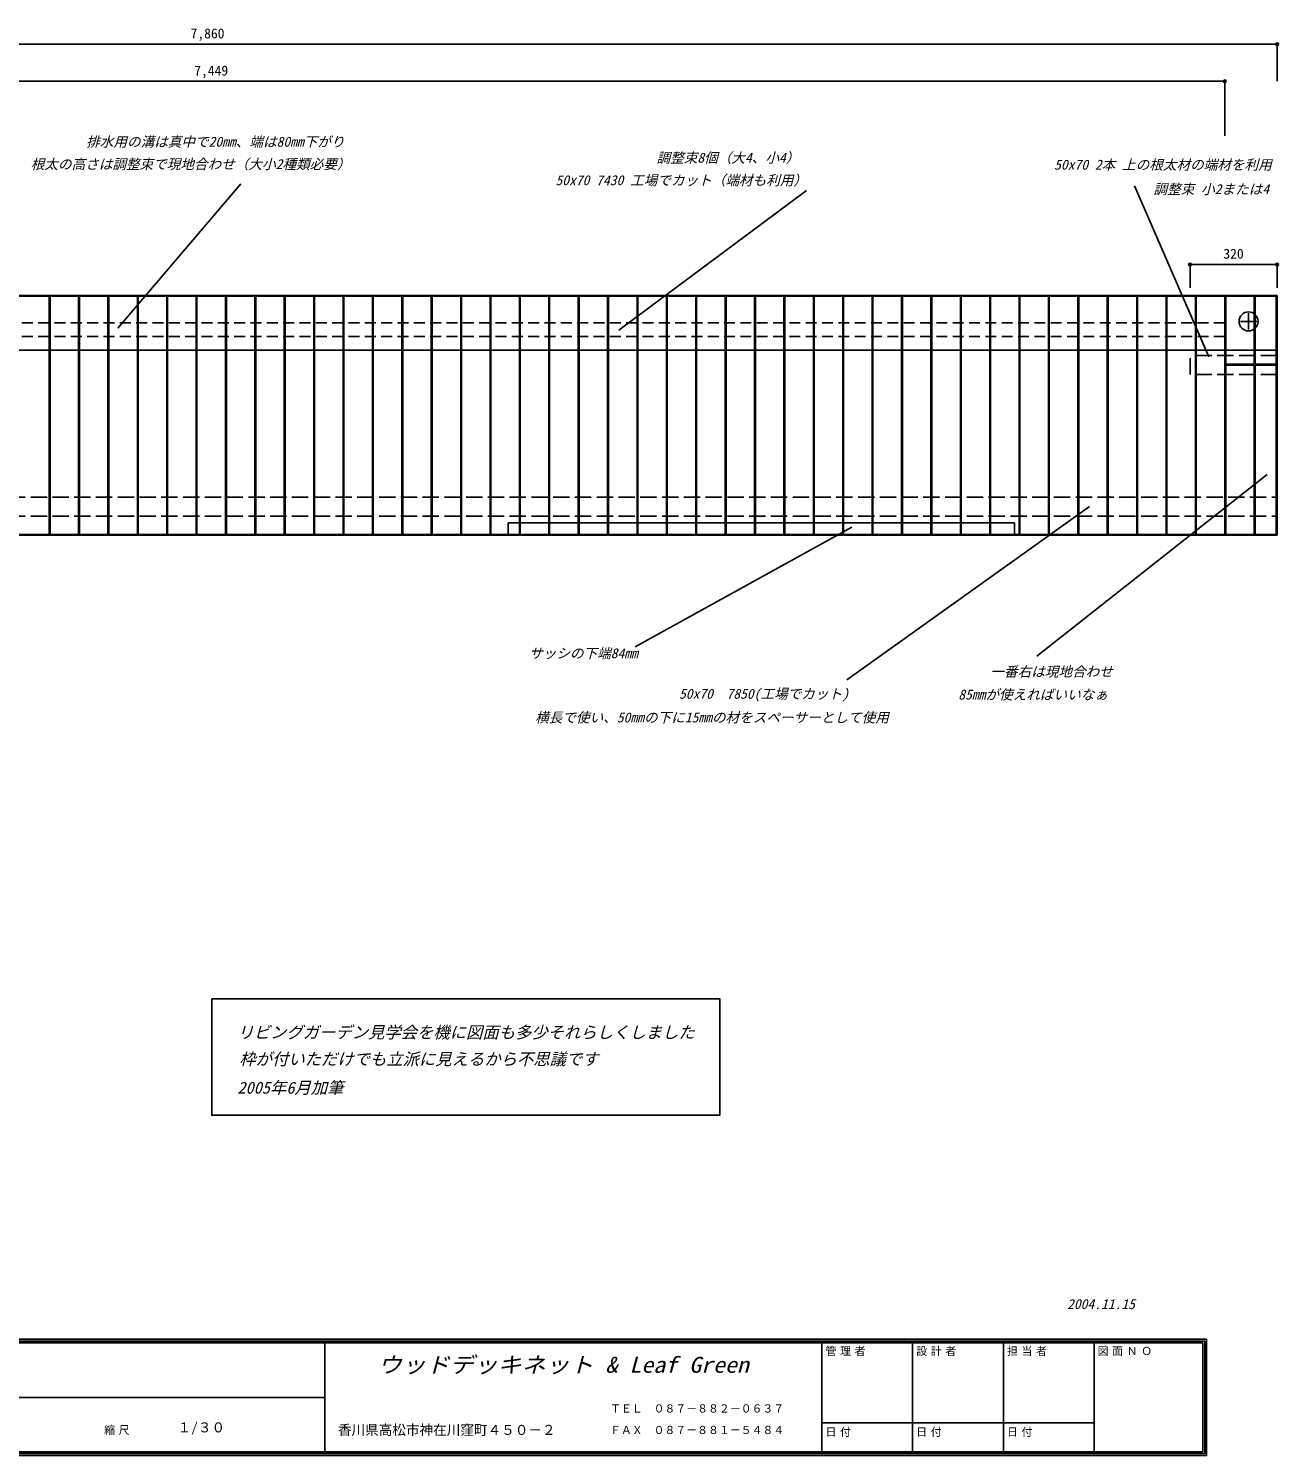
# Model space of a CAD drawing. Units: millimetres at full size. Extents: x -4053 to 4080, y -2538 to 2704.
# Drawn here: x -513 to 4080, y -2538 to 2704 of the extents above; entities that cross this region are included whole.
import ezdxf
from ezdxf.enums import TextEntityAlignment as Align

# ---------------------------------------------------------------- set-up
doc = ezdxf.new("R2010")
doc.units = ezdxf.units.MM
doc.header["$LTSCALE"] = 20
doc.header["$PDMODE"] = 32
doc.header["$PDSIZE"] = 10
doc.linetypes.add('DASHED2', pattern=[3, 2, -1])
doc.linetypes.add('DASHED3', pattern=[4, 3, -1])
for name, color, linetype in [('0-0_芯', 3, 'Continuous'), ('0-B_文字', 3, 'DASHED2'), ('0-C_寸法', 4, 'Continuous'), ('F-B_文字', 4, 'Continuous')]:
    doc.layers.add(name, color=color, linetype=linetype)
doc.styles.add('ＭＳ ゴシック', font='')
doc.styles.get('ＭＳ ゴシック').set_extended_font_data('MS Gothic')

msp = doc.modelspace()

# ---------------------------------------------------------------- linework, layer by layer
at = {"layer": '0-0_芯'}
for p, q in [((4071.8, 1720.33), (-3782.2, 1720.33)), ((-437.2, 1720.33), (-437.2, 845.33)), ((-434.2, 1720.33), (-434.2, 845.33)), ((-329.2, 1720.33), (-329.2, 845.33)), ((-326.2, 1720.33), (-326.2, 845.33)), ((-221.2, 1720.33), (-221.2, 845.33)), ((-218.2, 1720.33), (-218.2, 845.33)), ((-113.2, 1720.33), (-113.2, 845.33)), ((-110.2, 1720.33), (-110.2, 845.33)), ((-5.2, 1720.33), (-5.2, 845.33)), ((-2.2, 1720.33), (-2.2, 845.33)), ((102.8, 1720.33), (102.8, 845.33)), ((105.8, 1720.33), (105.8, 845.33)), ((210.8, 1720.33), (210.8, 845.33)), ((213.8, 1720.33), (213.8, 845.33)), ((318.8, 1720.33), (318.8, 845.33)), ((321.8, 1720.33), (321.8, 845.33)), ((426.8, 1720.33), (426.8, 845.33)), ((429.8, 1720.33), (429.8, 845.33)), ((534.8, 1720.33), (534.8, 845.33)), ((537.8, 1720.33), (537.8, 845.33)), ((642.8, 1720.33), (642.8, 845.33)), ((645.8, 1720.33), (645.8, 845.33)), ((750.8, 1720.33), (750.8, 845.33)), ((753.8, 1720.33), (753.8, 845.33)), ((858.8, 1720.33), (858.8, 845.33)), ((861.8, 1720.33), (861.8, 845.33)), ((966.8, 1720.33), (966.8, 845.33)), ((969.8, 1720.33), (969.8, 845.33)), ((1074.8, 1720.33), (1074.8, 845.33)), ((1077.8, 1720.33), (1077.8, 845.33)), ((1182.8, 1720.33), (1182.8, 845.33)), ((1185.8, 1720.33), (1185.8, 845.33)), ((1290.8, 1720.33), (1290.8, 845.33)), ((1293.8, 1720.33), (1293.8, 845.33)), ((1398.8, 1720.33), (1398.8, 845.33)), ((1401.8, 1720.33), (1401.8, 845.33)), ((1506.8, 1720.33), (1506.8, 845.33)), ((1509.8, 1720.33), (1509.8, 845.33)), ((1614.8, 1720.33), (1614.8, 845.33)), ((1617.8, 1720.33), (1617.8, 845.33)), ((1722.8, 1720.33), (1722.8, 845.33)), ((1725.8, 1720.33), (1725.8, 845.33)), ((1830.8, 1720.33), (1830.8, 845.33)), ((1833.8, 1720.33), (1833.8, 845.33)), ((1938.8, 1720.33), (1938.8, 845.33)), ((1941.8, 1720.33), (1941.8, 845.33)), ((2046.8, 1720.33), (2046.8, 845.33)), ((2049.8, 1720.33), (2049.8, 845.33)), ((2154.8, 1720.33), (2154.8, 845.33)), ((2157.8, 1720.33), (2157.8, 845.33)), ((2262.8, 1720.33), (2262.8, 845.33)), ((2265.8, 1720.33), (2265.8, 845.33)), ((2370.8, 1720.33), (2370.8, 845.33)), ((2373.8, 1720.33), (2373.8, 845.33)), ((2478.8, 1720.33), (2478.8, 845.33)), ((2481.8, 1720.33), (2481.8, 845.33)), ((2586.8, 1720.33), (2586.8, 845.33)), ((2589.8, 1720.33), (2589.8, 845.33)), ((2694.8, 1720.33), (2694.8, 845.33)), ((2697.8, 1720.33), (2697.8, 845.33)), ((2802.8, 1720.33), (2802.8, 845.33)), ((2805.8, 1720.33), (2805.8, 845.33)), ((2910.8, 1720.33), (2910.8, 845.33)), ((2913.8, 1720.33), (2913.8, 845.33)), ((3018.8, 1720.33), (3018.8, 845.33)), ((3021.8, 1720.33), (3021.8, 845.33)), ((3126.8, 1720.33), (3126.8, 845.33)), ((3129.8, 1720.33), (3129.8, 845.33)), ((3234.8, 1720.33), (3234.8, 845.33)), ((3237.8, 1720.33), (3237.8, 845.33)), ((3342.8, 1720.33), (3342.8, 845.33)), ((3345.8, 1720.33), (3345.8, 845.33)), ((3450.8, 1720.33), (3450.8, 845.33)), ((3453.8, 1720.33), (3453.8, 845.33)), ((3558.8, 1720.33), (3558.8, 845.33)), ((3561.8, 1720.33), (3561.8, 845.33)), ((3666.8, 1720.33), (3666.8, 845.33)), ((3669.8, 1720.33), (3669.8, 845.33)), ((3774.8, 1720.33), (3774.8, 845.33)), ((3777.8, 1720.33), (3777.8, 845.33)), ((3882.8, 1720.33), (3882.8, 845.33)), ((3885.8, 1720.33), (3885.8, 1470.33)), ((3990.8, 1720.33), (3990.8, 1470.33)), ((3993.8, 1720.33), (3993.8, 1470.33)), ((4071.8, 1470.33), (4071.8, 1720.33)), ((3885.8, 1467.33), (3885.8, 845.33)), ((3990.8, 1467.33), (3990.8, 845.33)), ((3993.8, 1467.33), (3993.8, 845.33)), ((4071.8, 845.33), (4071.8, 1467.33)), ((-3782.2, 845.33), (4071.8, 845.33))]:
    msp.add_line(p, q, dxfattribs=at)
at = {"layer": '0-0_芯', "color": 7}
for p, q in [((3999.8, 1627.83), (3939.8, 1627.83)), ((3969.8, 1597.83), (3969.8, 1657.83)), ((4074.8, 1522.83), (-3785.2, 1522.83)), ((1249.8, 887.83), (3109.8, 887.83)), ((1249.8, 842.83), (1249.8, 887.83)), ((3109.8, 842.83), (3109.8, 887.83))]:
    msp.add_line(p, q, dxfattribs=at)
at = {"layer": '0-0_芯', "color": 134, "linetype": 'DASHED2'}
for p, q in [((3882.8, 1622.83), (-3566.2, 1622.83)), ((3882.8, 1572.83), (-3566.2, 1572.83))]:
    msp.add_line(p, q, dxfattribs=at)
at = {"layer": '0-0_芯', "color": 7}
msp.add_lwpolyline([(-3785.2, 842.83), (4074.8, 842.83), (4074.8, 1722.83), (-3785.2, 1722.83)], close=True, dxfattribs=at)
msp.add_circle((3969.8, 1627.83), 35, dxfattribs=at)
at = {"layer": '0-B_文字', "color": 7, "linetype": 'Continuous'}
for p, q in [((-185.12, 1603.62), (267.04, 2133.79)), ((1656.44, 1595.43), (2345.28, 2109.28)), ((3551.35, 2125.87), (3824.47, 1498.03)), ((4038.02, 1065.06), (3191.36, 398.72)), ((3386.02, 948.04), (2493.39, 310.95)), ((2512.23, 872.29), (1716.33, 432.16))]:
    msp.add_line(p, q, dxfattribs=at)
msp.add_lwpolyline([(160.27, -860.03), (2026.88, -860.03), (2026.88, -1288.09), (160.27, -1288.09)], close=True, dxfattribs=at)
at = {"layer": '0-C_寸法'}
for p, q in [((-3785.2, 2646.42), (4074.8, 2646.42)), ((4074.8, 2646.42), (4074.8, 2509.83)), ((-3566.2, 2509.83), (3882.8, 2509.83)), ((3882.8, 2509.83), (3882.8, 2310.11)), ((3754.8, 1837.16), (3754.8, 1751.72)), ((4074.8, 1837.16), (3754.8, 1837.16)), ((4074.8, 1837.16), (4074.8, 1751.72))]:
    msp.add_line(p, q, dxfattribs=at)
at = {"layer": '0-C_寸法', "color": 134, "linetype": 'DASHED3'}
for p, q in [((4074.8, 1502.83), (3754.8, 1502.83)), ((3754.8, 1432.83), (3754.8, 1502.83)), ((4074.8, 1432.83), (3754.8, 1432.83)), ((-3785.2, 982.83), (4074.8, 982.83)), ((-3785.2, 912.83), (4074.8, 912.83))]:
    msp.add_line(p, q, dxfattribs=at)
at = {"layer": '0-C_寸法', "color": 3}
for p, q in [((3990.8, 1470.33), (3885.8, 1470.33)), ((4071.8, 1470.33), (3993.8, 1470.33)), ((3990.8, 1467.33), (3885.8, 1467.33)), ((4071.8, 1467.33), (3993.8, 1467.33))]:
    msp.add_line(p, q, dxfattribs=at)
at = {"layer": '0-C_寸法', "color": 7}
for p in [(4074.8, 2646.42), (3882.8, 2509.83), (3754.8, 1837.16), (4074.8, 1837.16)]:
    msp.add_point(p, dxfattribs=at)
at = {"layer": 'F-B_文字', "color": 3}
for p, q in [((-3704.52, -2110.93), (3815.48, -2110.93)), ((-3697.85, -2117.6), (3808.81, -2117.6)), ((-3691.19, -2124.26), (3802.15, -2124.26)), ((575.48, -2524.26), (575.48, -2124.26)), ((2402.15, -2524.26), (2402.15, -2124.26)), ((2735.48, -2124.26), (2735.48, -2524.26)), ((3068.81, -2524.26), (3068.81, -2124.26)), ((3402.15, -2524.26), (3402.15, -2124.26)), ((3802.15, -2124.26), (3802.15, -2524.26)), ((3808.81, -2530.93), (3808.81, -2117.6)), ((3815.48, -2537.6), (3815.48, -2110.93)), ((-3691.19, -2324.26), (575.48, -2324.26)), ((2402.15, -2417.6), (3402.15, -2417.6)), ((-3704.52, -2537.6), (3815.48, -2537.6)), ((-3697.85, -2530.93), (3808.81, -2530.93))]:
    msp.add_line(p, q, dxfattribs=at)
msp.add_lwpolyline([(-3691.19, -2124.26), (-3691.19, -2524.26), (3802.15, -2524.26)], dxfattribs=at)

# ---------------------------------------------------------------- texts
at = {"layer": '0-B_文字', "color": 7, "style": 'ＭＳ ゴシック', "oblique": 15}
for s, p in [('排水用の溝は真中で20mm、端は80mm下がり', (-301.44, 2258.51)), ('根太の高さは調整束で現地合わせ（大小2種類必要）', (-505.04, 2176.29)), ('調整束8個（大4、小4）', (1794.53, 2199.77)), ('50x70 2本 上の根太材の端材を利用', (3255.61, 2174.27)), ('50x70 7430 工場でカット（端材も利用）', (1423.12, 2117.14)), ('調整束 小2または4', (3620.46, 2084.46)), ('サッシの下端84mm', (1326.11, 379.59)), ('一番右は現地合わせ', (3021.25, 312.23)), ('50x70  7850(工場でカット)', (1877.07, 230.78)), ('85mmが使えればいいなぁ', (2903.37, 228.03)), ('横長で使い、50mmの下に15mmの材をスペーサーとして使用', (1348.56, 143.84)), ('2004.11.15', (3303.03, -2010.88))]:
    msp.add_text(s, height=36.66, dxfattribs=at).set_placement(p, align=Align.BOTTOM_LEFT)
at = {"layer": '0-B_文字', "style": 'ＭＳ ゴシック', "oblique": 15}
for s, p in [('リビングガーデン見学会を機に図面も多少それらしくしました', (254.48, -1018.44)), ('枠が付いただけでも立派に見えるから不思議です', (261.5, -1116.69)), ('2005年6月加筆', (254.48, -1221.95))]:
    msp.add_text(s, height=43.99, dxfattribs=at).set_placement(p, align=Align.BOTTOM_LEFT)
at = {"layer": '0-B_文字', "color": 2, "style": 'ＭＳ ゴシック', "oblique": 15, "width": 1.1}
msp.add_text('ウッドデッキネット & Leaf Green', height=58.65, dxfattribs=at).set_placement((770.79, -2251.52), align=Align.BOTTOM_LEFT)
at = {"layer": '0-C_寸法', "color": 7, "style": 'ＭＳ ゴシック'}
for s, p in [('7,860', (82.3, 2656.42)), ('7,449', (95.8, 2519.83)), ('320', (3877.3, 1847.16))]:
    msp.add_text(s, height=36.66, dxfattribs=at).set_placement(p, align=Align.BOTTOM_LEFT)
at = {"layer": 'F-B_文字', "style": 'ＭＳ ゴシック'}
for s, p in [('管', (2415.48, -2177.6)), ('理', (2468.81, -2177.6)), ('者', (2522.15, -2177.6)), ('設', (2748.81, -2177.6)), ('計', (2802.15, -2177.6)), ('者', (2855.48, -2177.6)), ('担', (3082.15, -2177.6)), ('当', (3135.48, -2177.6)), ('者', (3188.81, -2177.6)), ('図', (3415.48, -2177.6)), ('面', (3468.81, -2177.6)), ('Ｎ', (3522.15, -2177.6)), ('Ｏ', (3575.48, -2177.6)), ('ＴＥＬ\u3000０８７－８８２－０６３７', (1623.63, -2388.74)), ('縮', (-235.35, -2467.6)), ('尺', (-182.02, -2467.6)), ('ＦＡＸ\u3000０８７－８８１－５４８４', (1623.63, -2467.79)), ('日', (2415.48, -2474.93)), ('付', (2468.81, -2474.93)), ('日', (2748.81, -2474.93)), ('付', (2802.15, -2474.93)), ('日', (3082.15, -2474.93)), ('付', (3135.48, -2474.93))]:
    msp.add_text(s, height=29.33, dxfattribs=at).set_placement(p, align=Align.BOTTOM_LEFT)
at = {"layer": 'F-B_文字', "color": 7, "style": 'ＭＳ ゴシック'}
for s, p in [('１/３０', (34.32, -2463.81)), ('香川県高松市神在川窪町４５０－２', (623.62, -2473))]:
    msp.add_text(s, height=36.66, dxfattribs=at).set_placement(p, align=Align.BOTTOM_LEFT)

doc.saveas('drawing.dxf')
